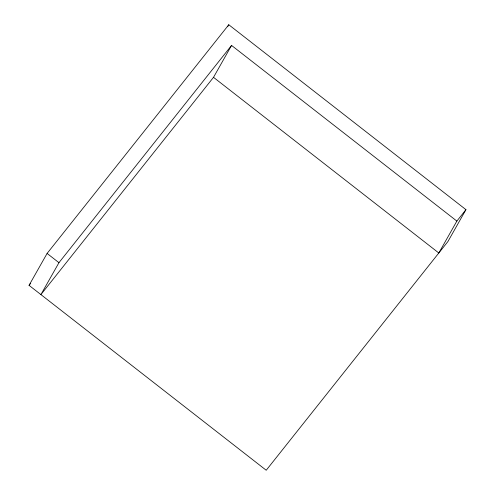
<?xml version="1.0" encoding="UTF-8"?>
<svg xmlns="http://www.w3.org/2000/svg" width="495" height="495" viewBox="0 0 495 495"><rect width="100%" height="100%" fill="white"/><g stroke="black" fill="none" stroke-linecap="round" stroke-linejoin="round"><path stroke-width="0.74" d="M29.05 285.343L47.099 253.44L228.783 24.75L465.95 209.657L447.901 241.56L266.217 470.25L29.05 285.343L30.492 283.53M231.561 45.429L58.955 262.684L40.906 294.587L213.512 77.331L231.561 45.429L456.866 221.092L438.818 252.995L213.512 77.331M227.657 26.742L228.783 24.75M456.866 221.092L465.95 209.657M47.099 253.44L58.955 262.684"/></g></svg>
